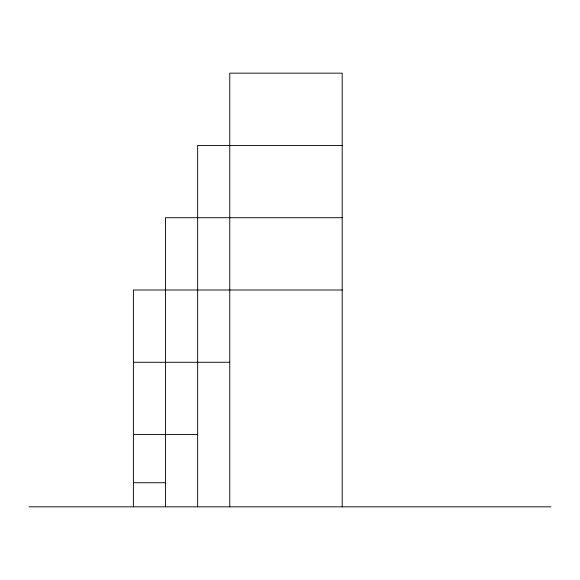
<?xml version="1.0" encoding="UTF-8"?>
<svg xmlns="http://www.w3.org/2000/svg" width="580" height="580" viewBox="0 0 580 580"><rect width="100%" height="100%" fill="white"/><g stroke="black" fill="none" stroke-linecap="round" stroke-linejoin="round"><path stroke-width="0.87" d="M342.2 145.45L197.649 145.45L197.649 506.833M342.2 217.725L165.525 217.725L165.525 506.833M342.2 290L133.4 290L133.4 506.833M133.4 362.275L229.767 362.275M133.4 434.55L197.649 434.55M133.4 482.741L165.525 482.741M29 506.833L551 506.833M342.2 506.833L342.2 73.167L229.767 73.167L229.767 506.833"/></g></svg>
